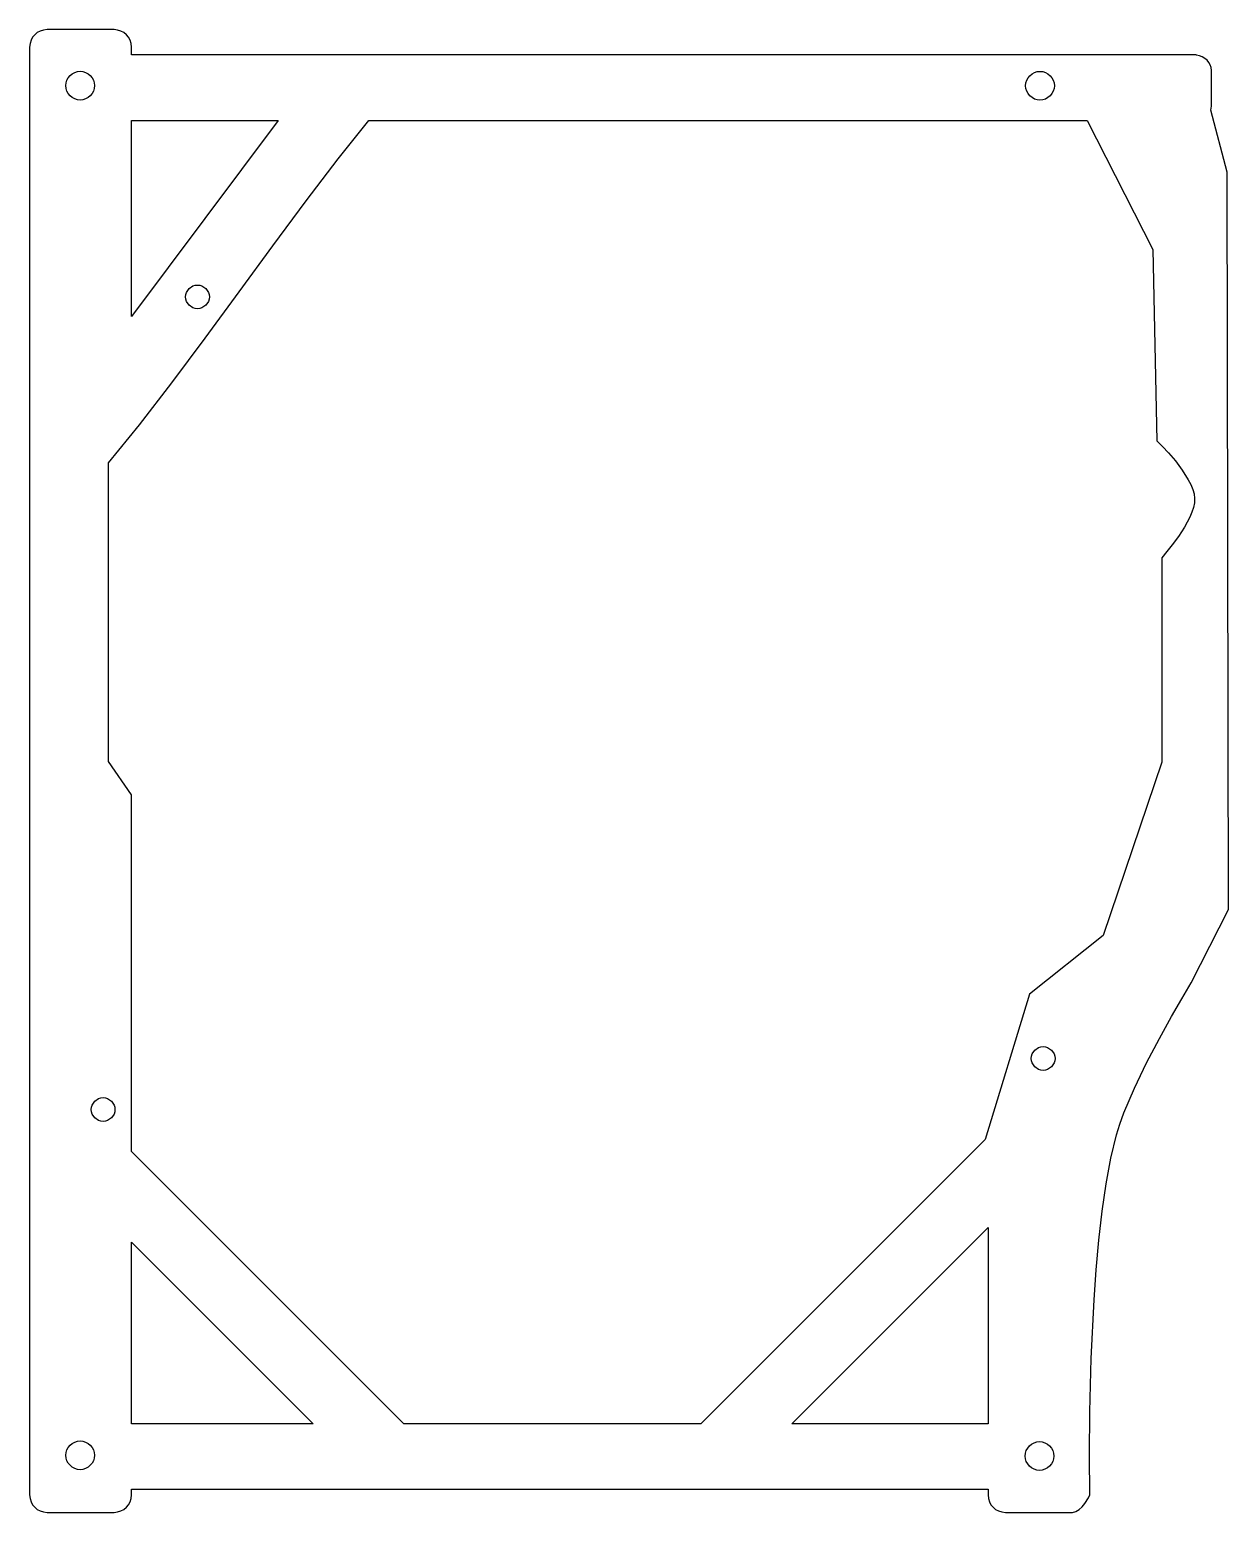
# Model space of a CAD drawing. Extents: x 5 to 124, y 1 to 147.
import ezdxf

# ---------------------------------------------------------------- set-up
doc = ezdxf.new("R2010")
doc.units = 0
doc.layers.add('Layer_1', color=7, linetype='CONTINUOUS')

msp = doc.modelspace()

# ---------------------------------------------------------------- linework, layer by layer
at = {"layer": 'Layer_1', "color": 7}
for points in [[(6.862079, 147.374363), (6.514317, 147.339508), (6.190795, 147.23949), (5.898332, 147.08113), (5.643749, 146.871248), (5.433867, 146.616665), (5.275507, 146.324202), (5.175489, 146.000679), (5.140634, 145.652917), (5.140634, 2.274656), (5.175489, 1.9269), (5.275507, 1.60338), (5.433867, 1.310918), (5.643749, 1.056334), (5.898332, 0.846451), (6.190795, 0.688089), (6.514317, 0.588069), (6.862079, 0.553213), (13.498711, 0.553213), (13.846449, 0.588069), (14.169909, 0.688089), (14.462284, 0.846451), (14.716765, 1.056334), (14.926546, 1.310918), (15.084818, 1.60338), (15.184774, 1.9269), (15.219605, 2.274656), (15.219605, 2.833033), (100.015257, 2.833033), (100.015257, 2.274656), (100.050089, 1.9269), (100.150044, 1.60338), (100.308316, 1.310918), (100.518097, 1.056334), (100.772578, 0.846451), (101.064953, 0.688089), (101.388412, 0.588069), (101.73615, 0.553213), (108.373333, 0.553213), (108.721071, 0.627182), (109.044532, 0.822189), (109.336907, 1.097889), (109.591389, 1.413935), (109.959441, 2.005681), (110.094228, 2.274656), (110.066438, 6.227794), (110.103913, 10.522282), (110.239826, 15.786996), (110.522317, 21.590645), (110.733574, 24.559792), (110.99953, 27.501939), (111.326201, 30.363175), (111.719606, 33.089588), (112.185763, 35.627268), (112.730689, 37.922303), (113.055918, 38.98122), (113.470751, 40.119651), (114.50819, 42.553461), (115.720936, 45.060547), (116.986917, 47.477728), (118.184063, 49.641818), (119.190303, 51.389634), (120.14178, 52.983707), (123.807911, 60.240459), (123.689951, 133.265456), (122.075442, 139.403789), (122.136628, 139.808383), (122.136628, 143.327892), (122.107075, 143.614341), (122.021975, 143.88269), (121.886668, 144.128175), (121.706495, 144.346034), (121.486795, 144.531503), (121.232909, 144.679819), (120.950177, 144.786219), (120.643938, 144.84594), (120.638971, 144.864679), (15.219599, 144.864679), (15.219599, 145.652917), (15.184768, 146.000679), (15.084812, 146.324202), (14.92654, 146.616665), (14.71676, 146.871248), (14.462278, 147.08113), (14.169903, 147.23949), (13.846443, 147.339508), (13.498705, 147.374363), (6.862073, 147.374363), (6.862079, 147.374363)], [(10.139605, 143.261194), (10.415878, 143.230452), (10.678637, 143.143072), (10.920694, 143.006243), (11.134862, 142.827151), (11.313955, 142.612983), (11.450784, 142.370926), (11.538164, 142.108167), (11.568906, 141.831894), (11.538164, 141.55562), (11.450784, 141.292862), (11.313955, 141.050804), (11.134862, 140.836636), (10.920694, 140.657544), (10.678637, 140.520715), (10.415878, 140.433335), (10.139605, 140.402594), (9.863332, 140.433336), (9.600573, 140.520716), (9.358516, 140.657545), (9.144348, 140.836637), (8.965255, 141.050805), (8.828426, 141.292862), (8.741046, 141.555621), (8.710304, 141.831894), (8.741046, 142.108167), (8.828426, 142.370926), (8.965255, 142.612983), (9.144348, 142.827151), (9.358516, 143.006243), (9.600573, 143.143072), (9.863332, 143.230452), (10.139605, 143.261194), (10.139605, 143.261194)], [(105.159198, 143.246857), (105.435471, 143.216115), (105.698229, 143.128735), (105.940286, 142.991906), (106.154454, 142.812814), (106.333546, 142.598646), (106.470376, 142.356589), (106.557755, 142.09383), (106.588498, 141.817557), (106.557755, 141.541284), (106.470376, 141.278525), (106.333546, 141.036468), (106.154454, 140.8223), (105.940286, 140.643208), (105.698229, 140.506379), (105.435471, 140.418999), (105.159198, 140.388257), (104.882924, 140.418999), (104.620165, 140.506379), (104.378108, 140.643208), (104.16394, 140.8223), (103.984848, 141.036468), (103.848018, 141.278525), (103.760639, 141.541284), (103.729897, 141.817557), (103.76064, 142.09383), (103.848019, 142.356589), (103.984849, 142.598646), (104.163941, 142.812814), (104.378109, 142.991906), (104.620166, 143.128735), (104.882924, 143.216115), (105.159198, 143.246857), (105.159198, 143.246857)], [(38.723976, 138.373012), (109.826338, 138.373012), (116.330676, 125.614033), (116.732513, 106.663802), (117.304102, 106.091422), (117.891731, 105.456811), (118.56782, 104.661802), (119.247797, 103.760302), (119.847091, 102.806223), (120.090053, 102.326313), (120.28113, 101.853475), (120.40975, 101.394447), (120.465342, 100.955967), (120.442247, 100.521603), (120.348945, 100.061837), (120.195327, 99.58404), (119.991287, 99.095584), (119.471514, 98.116184), (118.868769, 97.182611), (118.262197, 96.35384), (117.730943, 95.688844), (117.210967, 95.086078), (117.230271, 74.830569), (111.400068, 57.662418), (104.106938, 51.868593), (99.739109, 37.463133), (71.60067, 9.324703), (42.190029, 9.324703), (15.219616, 36.295108), (15.219616, 71.614229), (12.944751, 74.893408), (12.944751, 104.495872), (16.003449, 108.251831), (19.21137, 112.40943), (22.517289, 116.836233), (25.869981, 121.399804), (29.218221, 125.967704), (32.510784, 130.407498), (35.696444, 134.586748), (38.723976, 138.373018), (38.723976, 138.373012)], [(15.219605, 138.373012), (29.743575, 138.373012), (15.219605, 118.974646), (15.219605, 138.373012), (15.219605, 138.373012)], [(21.752609, 122.087909), (21.980569, 122.062597), (22.19739, 121.99055), (22.573885, 121.729968), (22.834642, 121.353595), (22.90679, 121.136807), (22.932209, 120.908858), (22.906881, 120.680833), (22.83479, 120.463959), (22.574062, 120.087405), (22.197508, 119.826678), (21.980634, 119.754587), (21.752609, 119.729257), (21.524583, 119.754587), (21.307709, 119.826678), (20.931155, 120.087405), (20.670427, 120.463959), (20.598336, 120.680833), (20.573008, 120.908858), (20.598427, 121.136807), (20.670575, 121.353595), (20.931332, 121.729968), (21.307827, 121.99055), (21.524648, 122.062597), (21.752609, 122.087909), (21.752609, 122.087909)], [(105.475044, 46.678357), (105.703005, 46.653045), (105.919826, 46.580998), (106.296321, 46.320416), (106.557078, 45.944043), (106.629226, 45.727255), (106.654645, 45.499306), (106.629316, 45.271281), (106.557225, 45.054407), (106.296498, 44.677854), (105.919943, 44.417127), (105.703069, 44.345036), (105.475044, 44.319708), (105.247095, 44.345127), (105.030307, 44.417274), (104.653934, 44.678031), (104.393352, 45.054525), (104.321305, 45.271346), (104.295993, 45.499306), (104.321396, 45.727191), (104.393499, 45.943925), (104.65411, 46.32024), (105.030425, 46.580851), (105.247159, 46.652955), (105.475044, 46.678357), (105.475044, 46.678357)], [(12.408958, 41.623162), (12.636984, 41.597833), (12.853858, 41.525742), (13.230412, 41.265015), (13.49114, 40.88846), (13.56323, 40.671586), (13.588559, 40.443561), (13.56323, 40.215535), (13.49114, 39.998661), (13.230412, 39.622107), (12.853858, 39.361379), (12.636984, 39.289288), (12.408958, 39.263959), (12.180933, 39.289288), (11.964059, 39.361379), (11.587505, 39.622107), (11.326777, 39.998661), (11.254686, 40.215535), (11.229357, 40.443561), (11.254686, 40.671586), (11.326777, 40.88846), (11.587505, 41.265015), (11.964059, 41.525742), (12.180933, 41.597833), (12.408958, 41.623162), (12.408958, 41.623162)], [(100.015257, 28.7589), (100.015257, 9.324708), (80.58106, 9.324708), (100.015257, 28.7589), (100.015257, 28.7589)], [(15.219605, 27.314715), (33.209619, 9.324708), (15.219605, 9.324708), (15.219605, 27.314715), (15.219605, 27.314715)], [(10.139605, 7.634112), (10.415943, 7.603351), (10.678755, 7.515926), (10.920851, 7.37903), (11.135039, 7.199857), (11.31413, 6.985601), (11.450932, 6.743454), (11.538254, 6.480609), (11.568906, 6.204262), (11.538164, 5.927987), (11.450784, 5.66523), (11.313955, 5.423176), (11.134862, 5.209012), (10.920694, 5.029924), (10.678637, 4.893098), (10.415878, 4.80572), (10.139605, 4.774976), (9.863332, 4.80572), (9.600573, 4.893098), (9.358516, 5.029924), (9.144348, 5.209012), (8.965255, 5.423176), (8.828426, 5.66523), (8.741046, 5.927987), (8.710304, 6.204262), (8.740956, 6.480609), (8.828278, 6.743454), (8.96508, 6.985601), (9.144171, 7.199857), (9.358359, 7.37903), (9.600455, 7.515926), (9.863267, 7.603351), (10.139605, 7.634112), (10.139605, 7.634112)], [(105.116201, 7.56192), (105.392475, 7.531182), (105.655234, 7.443801), (105.897291, 7.306967), (106.11146, 7.127869), (106.290553, 6.913695), (106.427383, 6.671634), (106.514762, 6.408875), (106.545504, 6.132606), (106.514761, 5.856331), (106.427382, 5.593573), (106.290552, 5.35152), (106.111459, 5.137356), (105.897291, 4.958268), (105.655233, 4.821442), (105.392474, 4.734063), (105.116201, 4.703319), (104.839928, 4.734063), (104.577169, 4.821442), (104.335112, 4.958268), (104.120944, 5.137356), (103.941852, 5.35152), (103.805023, 5.593573), (103.717643, 5.856331), (103.686901, 6.132606), (103.717643, 6.408873), (103.805022, 6.67163), (103.941851, 6.913688), (104.120943, 7.127859), (104.335112, 7.306955), (104.577169, 7.443789), (104.839928, 7.531173), (105.116201, 7.56192), (105.116201, 7.56192)]]:
    msp.add_lwpolyline(points, dxfattribs=at)

doc.saveas('drawing.dxf')
